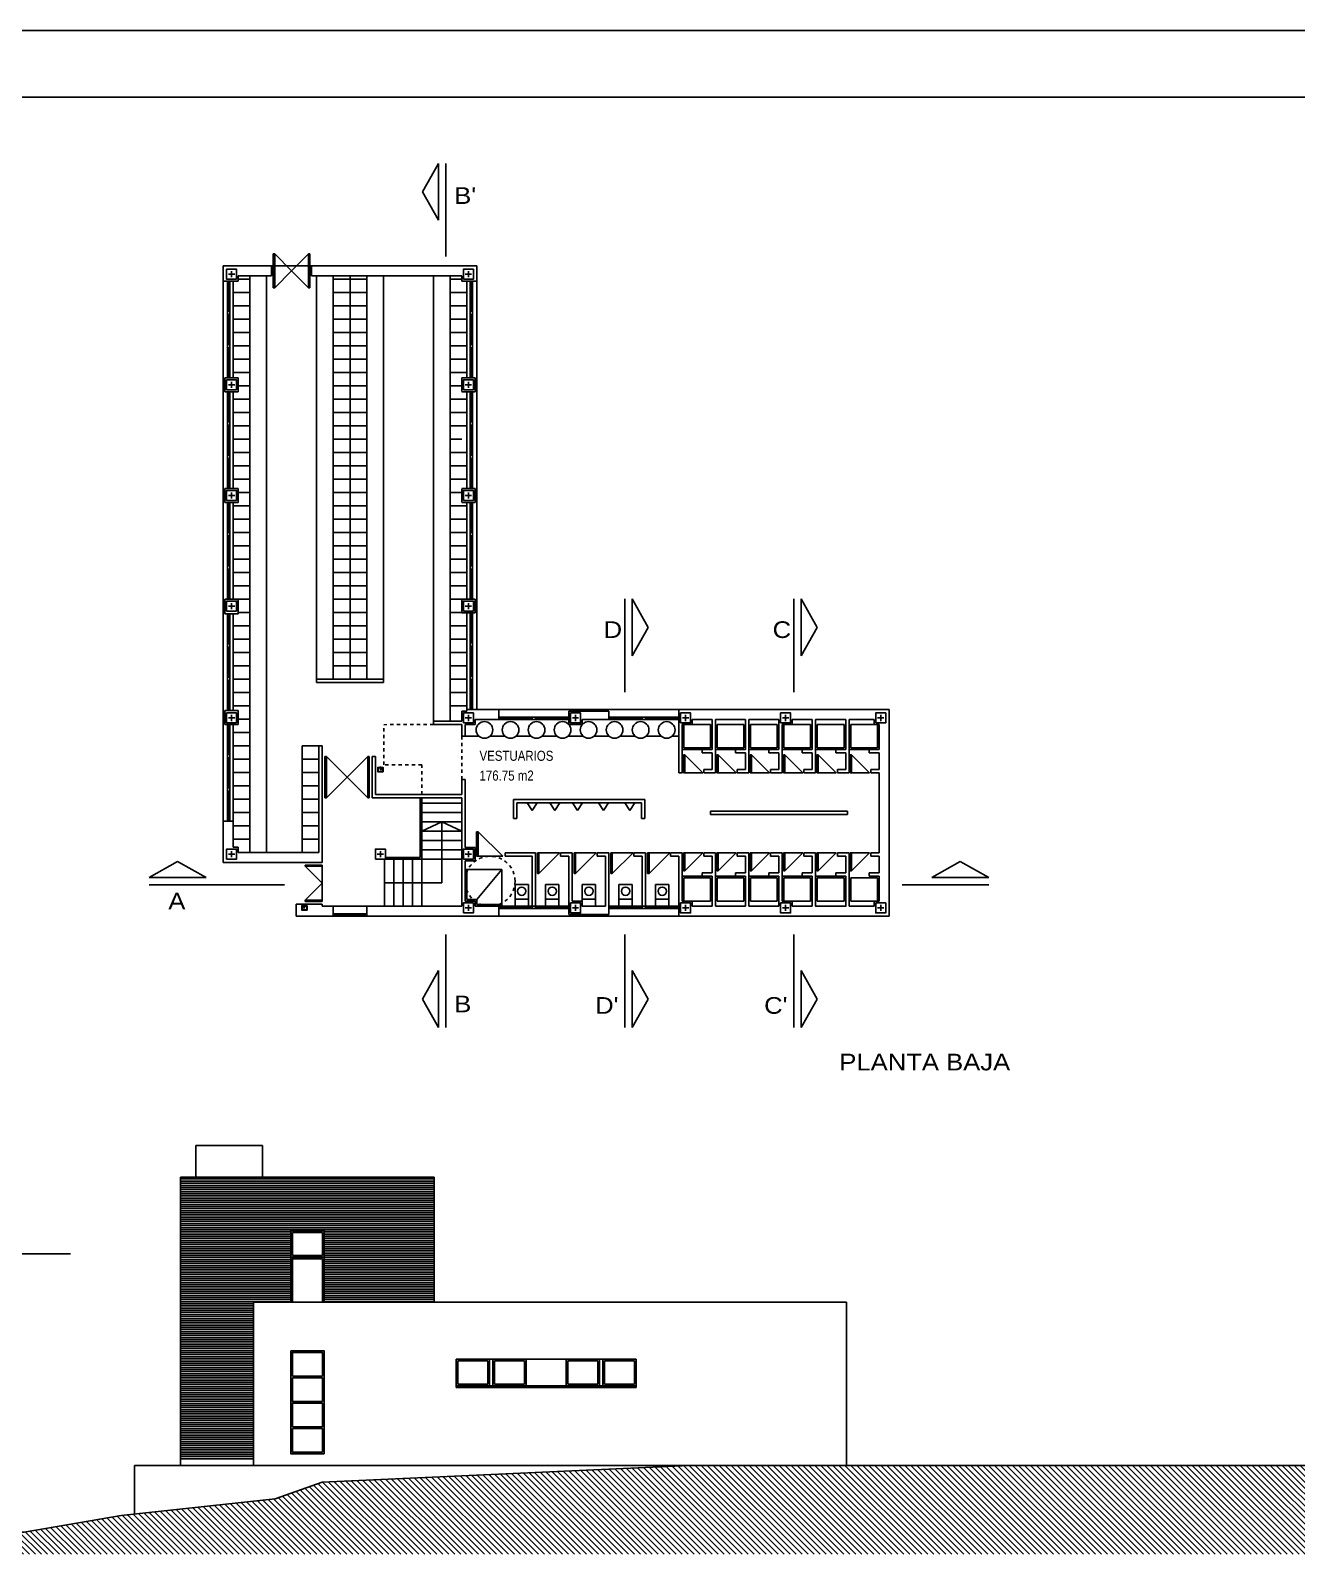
# Model space of a CAD drawing. Header units: millimetres. Extents: x 214 to 333, y 194 to 278.
# Drawn here: x 257.11 to 295.06, y 232.22 to 278.15 of the extents above; entities that cross this region are included whole.
import ezdxf
from ezdxf.enums import TextEntityAlignment as Align

# ---------------------------------------------------------------- set-up
doc = ezdxf.new("R2010")
doc.units = ezdxf.units.MM
doc.header["$MEASUREMENT"] = 0
doc.linetypes.add('TRAZO_Y_PUNTO', pattern=[1, 0.5, -0.25, 0, -0.25])
doc.linetypes.add('TRAZOS', pattern=[0.75, 0.5, -0.25])
for name, color, linetype in [('01', 9, 'Continuous'), ('015', 1, 'Continuous'), ('018', 3, 'Continuous'), ('02', 2, 'Continuous'), ('025', 7, 'Continuous'), ('07', 6, 'Continuous'), ('CV', 1, 'Continuous'), ('FINA', 3, 'Continuous'), ('LINEA', 3, 'Continuous'), ('MUROS', 2, 'Continuous'), ('PILARES', 2, 'Continuous'), ('PUERTAS', 3, 'Continuous'), ('sombra', 8, 'Continuous'), ('TEXTOS', 7, 'Continuous'), ('VENTANAS', 9, 'Continuous')]:
    doc.layers.add(name, color=color, linetype=linetype)
doc.styles.add('MJ', font='techl___.ttf')
doc.styles.add('SMALL', font='ARIAL.TTF', dxfattribs={"height": 0.1})

# ---------------------------------------------------------------- blocks, each defined once
blk = doc.blocks.new('A$C17C47435')
at = {"linetype": 'Continuous', "ltscale": 0.07}
for p, q in [((0.484, 0.854), (0, 1.709)), ((0, 1.709), (0, 0)), ((0.484, 0.854), (0, 0))]:
    blk.add_line(p, q, dxfattribs=at)
blk = doc.blocks.new('A2H')
at = {"layer": '015'}
blk.add_lwpolyline([(-594, 0), (-594, 420), (0, 420), (0, 0)], close=True, dxfattribs=at)
at = {"layer": '07'}
blk.add_lwpolyline([(-569, 10), (-569, 410), (-10, 410), (-10, 10)], close=True, dxfattribs=at)
blk = doc.blocks.new('A$C301E6BFE')
at = {"linetype": 'Continuous'}
blk.add_line((0.441, 0), (0.441, 0.4), dxfattribs=at)
blk.add_lwpolyline([(0, 0.4), (0, 0), (0.65, 0), (0.65, 0.4)], close=True, dxfattribs=at)
blk.add_circle((0.201, 0.2), 0.125, dxfattribs=at)
blk = doc.blocks.new('A$C7497160C')
at = {"linetype": 'Continuous'}
for p, q in [((0.7, 0.05), (0, 0.75)), ((0, 0.75), (0, 0.05)), ((0, 0.05), (0, 0)), ((0, 0.05), (0.7, 0.05)), ((0.7, 0.05), (0.7, 0)), ((0, 0), (0.7, 0))]:
    blk.add_line(p, q, dxfattribs=at)
blk = doc.blocks.new('A$C702115F4')
at = {"linetype": 'Continuous'}
for p, q in [((0, 0), (0.15, 0.225)), ((0, 0), (0.3, 0)), ((0.15, 0.225), (0.3, 0))]:
    blk.add_line(p, q, dxfattribs=at)
blk = doc.blocks.new('A$C29B5331B')
at = {"layer": 'PUERTAS'}
for p, q in [((0.044, 1.24), (0, 1.24)), ((0, 0.62), (0, 1.24)), ((0.044, 1.24), (0.664, 0.62)), ((0.044, 0.62), (0.044, 1.24)), ((1.285, 1.24), (0.664, 0.62)), ((1.285, 1.24), (1.329, 1.24)), ((1.285, 0.62), (1.285, 1.24)), ((1.329, 0.62), (1.329, 1.24)), ((0.044, 0.62), (0, 0.62)), ((0.044, 0.62), (0, 0.62)), ((0, 0.62), (0, 0)), ((0.044, 0), (0.664, 0.62)), ((0.044, 0.62), (0.044, 0)), ((1.285, 0), (0.664, 0.62)), ((1.285, 0.62), (1.329, 0.62)), ((1.285, 0.62), (1.329, 0.62)), ((1.285, 0.62), (1.285, 0)), ((1.329, 0.62), (1.329, 0)), ((0.044, 0), (0, 0)), ((1.285, 0), (1.329, 0))]:
    blk.add_line(p, q, dxfattribs=at)
blk = doc.blocks.new('A$C64186889')
at = {"layer": 'PILARES', "linetype": 'Continuous', "ltscale": 0.07}
for p, q in [((0.243, 0.15), (0.057, 0.15)), ((0.15, 0.243), (0.15, 0.057))]:
    blk.add_line(p, q, dxfattribs=at)
blk.add_lwpolyline([(0, 0), (0.3, 0), (0.3, 0.3), (0, 0.3)], close=True, dxfattribs=at)
blk = doc.blocks.new('UPN160')
blk.add_lwpolyline([(-20, 149), (-60, 152, -0.391021), (-65, 157), (-65, 160), (0, 160), (0, 0), (-65, 0), (-65, 3, -0.391021), (-60, 8), (-20, 11, 0.391021), (-10, 22), (-10, 138, 0.391021)], format="xyb", close=True)

msp = doc.modelspace()

# ---------------------------------------------------------------- hatches: boundary and pattern name
at = {"layer": '01', "linetype": 'Continuous', "ltscale": 0.07}
h = msp.add_hatch(dxfattribs=at)
h.set_pattern_fill('ANSI31', color=256, scale=0.04, angle=90, style=0)
h.set_pattern_definition([(135, (-599.96599, -594.50472), (-0.089802561, -0.089802561), [])])
h.paths.add_polyline_path([(326.59, 238.899), (320.27, 237.603), (317.707, 237.103), (316.939, 237.103), (316.242, 236.603), (315.593, 236.103), (314.541, 235.603), (313.547, 235.103), (300.806, 235.103), (283.81, 235.103), (276.864, 235.103), (265.844, 234.603), (264.438, 234.103), (259.824, 233.603), (256.915, 233.103), (242.451, 233.103), (238.033, 233.603), (234.096, 234.103), (234.096, 232.437), (326.59, 232.437)])
at = {"layer": 'sombra', "linetype": 'Continuous', "ltscale": 0.07}
h = msp.add_hatch(dxfattribs=at)
h.set_pattern_fill('LINE,_O', color=256, scale=0.02)
h.set_pattern_definition([(0, (-599.96599, -594.50472), (0, 0.0635), [])])
h.paths.add_polyline_path([(261.604, 235.303), (263.79, 235.303), (263.79, 240.003), (264.904, 240.003), (264.904, 242.143), (265.904, 242.143), (265.904, 240.003), (269.204, 240.003), (269.204, 243.749), (261.604, 243.749)])

# ---------------------------------------------------------------- linework, layer by layer
at = {"linetype": 'Continuous', "ltscale": 0.07}
for p, q in [((269.552, 271.37), (269.552, 274.167)), ((274.927, 261.1), (274.927, 258.302)), ((279.995, 261.1), (279.995, 258.302)), ((260.656, 252.523), (264.716, 252.523)), ((283.239, 252.523), (285.838, 252.523)), ((269.552, 248.237), (269.552, 251.034)), ((274.927, 251.034), (274.927, 248.237)), ((279.995, 251.034), (279.995, 248.237)), ((264.064, 244.703), (262.064, 244.703)), ((261.604, 243.749), (269.204, 243.749)), ((263.79, 240.003), (281.569, 240.003)), ((263.79, 235.103), (263.79, 240.003)), ((269.868, 237.493), (269.868, 238.293)), ((269.868, 238.293), (271.969, 238.293)), ((271.969, 237.493), (271.969, 238.293)), ((273.169, 237.493), (273.169, 238.293)), ((273.169, 238.293), (275.269, 238.293)), ((275.269, 237.493), (275.269, 238.293)), ((261.604, 235.303), (263.79, 235.303)), ((281.569, 235.103), (260.222, 235.103)), ((260.222, 235.103), (260.222, 233.646))]:
    msp.add_line(p, q, dxfattribs=at)
for p, q in [((263.683, 270.692), (263.333, 270.692)), ((269.683, 270.692), (270.033, 270.692)), ((263.683, 270.292), (263.183, 270.292)), ((269.683, 270.292), (270.183, 270.292)), ((263.683, 269.892), (263.183, 269.892)), ((269.683, 269.892), (270.183, 269.892)), ((263.683, 269.492), (263.183, 269.492)), ((269.683, 269.492), (270.183, 269.492)), ((263.683, 269.092), (263.183, 269.092)), ((263.683, 268.692), (263.183, 268.692)), ((269.683, 269.092), (270.183, 269.092)), ((269.683, 268.692), (270.183, 268.692)), ((263.683, 268.292), (263.183, 268.292)), ((269.683, 268.292), (270.183, 268.292)), ((263.683, 267.892), (263.183, 267.892)), ((269.683, 267.892), (270.183, 267.892)), ((263.683, 267.492), (263.333, 267.492)), ((269.683, 267.492), (270.033, 267.492)), ((263.683, 267.092), (263.183, 267.092)), ((269.683, 267.092), (270.183, 267.092)), ((263.683, 266.692), (263.183, 266.692)), ((269.683, 266.692), (270.183, 266.692)), ((263.683, 266.292), (263.183, 266.292)), ((269.683, 266.292), (270.183, 266.292)), ((263.683, 265.892), (263.183, 265.892)), ((263.683, 265.492), (263.183, 265.492)), ((269.683, 265.892), (270.033, 265.892)), ((269.683, 265.492), (270.183, 265.492)), ((263.683, 265.092), (263.183, 265.092)), ((263.683, 265.092), (263.183, 265.092)), ((269.683, 265.092), (270.183, 265.092)), ((263.683, 264.692), (263.183, 264.692)), ((263.683, 264.692), (263.183, 264.692)), ((269.683, 264.692), (270.183, 264.692)), ((263.683, 264.292), (263.333, 264.292)), ((269.683, 264.292), (270.033, 264.292)), ((263.683, 263.892), (263.183, 263.892)), ((269.683, 263.892), (270.183, 263.892)), ((263.683, 263.492), (263.183, 263.492)), ((269.683, 263.492), (270.183, 263.492)), ((263.683, 263.092), (263.183, 263.092)), ((269.683, 263.092), (270.183, 263.092)), ((263.683, 262.692), (263.183, 262.692)), ((263.683, 262.292), (263.183, 262.292)), ((269.683, 262.692), (270.183, 262.692)), ((269.683, 262.292), (270.183, 262.292)), ((263.683, 261.892), (263.183, 261.892)), ((269.683, 261.892), (270.183, 261.892)), ((263.683, 261.492), (263.183, 261.492)), ((269.683, 261.492), (270.183, 261.492)), ((263.683, 261.092), (263.183, 261.092)), ((269.683, 261.092), (270.183, 261.092)), ((263.683, 260.692), (263.333, 260.692)), ((269.683, 260.692), (270.033, 260.692)), ((263.683, 260.292), (263.183, 260.292)), ((269.683, 260.292), (270.183, 260.292)), ((263.683, 259.892), (263.183, 259.892)), ((263.683, 259.492), (263.183, 259.492)), ((269.683, 259.892), (270.183, 259.892)), ((269.683, 259.492), (270.183, 259.492)), ((263.683, 259.092), (263.183, 259.092)), ((269.683, 259.092), (270.183, 259.092)), ((263.683, 258.692), (263.183, 258.692)), ((269.683, 258.692), (270.183, 258.692)), ((263.683, 258.292), (263.183, 258.292)), ((269.683, 258.292), (270.183, 258.292)), ((263.683, 257.892), (263.183, 257.892)), ((269.683, 257.892), (270.183, 257.892)), ((263.683, 257.492), (263.333, 257.492)), ((263.683, 257.092), (263.183, 257.092)), ((263.683, 256.692), (263.183, 256.692)), ((263.683, 256.292), (263.183, 256.292)), ((263.683, 255.892), (263.183, 255.892)), ((263.683, 255.492), (263.183, 255.492)), ((263.683, 255.092), (263.183, 255.092)), ((263.683, 254.692), (263.183, 254.692)), ((263.683, 254.692), (263.183, 254.692)), ((263.683, 254.292), (263.183, 254.292)), ((263.683, 253.892), (263.183, 253.892))]:
    msp.add_line(p, q)
at = {"linetype": 'Continuous'}
for p, q in [((263.683, 253.492), (263.683, 270.792)), ((264.183, 253.492), (264.183, 270.792)), ((265.683, 270.792), (265.683, 258.692)), ((266.183, 270.792), (266.183, 258.692)), ((266.183, 270.692), (267.183, 270.692)), ((266.683, 270.792), (266.683, 258.692)), ((267.183, 270.792), (267.183, 258.692)), ((267.683, 270.792), (267.683, 258.692)), ((269.183, 270.792), (269.183, 257.429)), ((269.683, 270.792), (269.683, 257.429)), ((266.183, 270.292), (267.183, 270.292)), ((266.183, 269.892), (267.183, 269.892)), ((266.183, 269.492), (267.183, 269.492)), ((266.183, 269.092), (267.183, 269.092)), ((266.183, 268.692), (267.183, 268.692)), ((266.183, 268.292), (267.183, 268.292)), ((266.183, 267.892), (267.183, 267.892)), ((266.183, 267.492), (267.183, 267.492)), ((266.183, 267.092), (267.183, 267.092)), ((266.183, 266.692), (267.183, 266.692)), ((266.183, 266.292), (267.183, 266.292)), ((266.183, 265.892), (267.183, 265.892)), ((266.183, 265.492), (267.183, 265.492)), ((266.183, 265.092), (267.183, 265.092)), ((266.183, 264.692), (267.183, 264.692)), ((266.183, 264.292), (267.183, 264.292)), ((266.183, 263.892), (267.183, 263.892)), ((266.183, 263.492), (267.183, 263.492)), ((266.183, 263.092), (267.183, 263.092)), ((266.183, 262.692), (267.183, 262.692)), ((266.183, 262.292), (267.183, 262.292)), ((266.183, 261.892), (267.183, 261.892)), ((266.183, 261.492), (267.183, 261.492)), ((266.183, 261.092), (267.183, 261.092)), ((266.183, 260.692), (267.183, 260.692)), ((266.183, 260.292), (267.183, 260.292)), ((266.183, 259.892), (267.183, 259.892)), ((266.183, 259.492), (267.183, 259.492)), ((266.183, 259.092), (267.183, 259.092)), ((265.245, 253.492), (265.245, 256.692)), ((265.745, 256.692), (265.245, 256.692)), ((265.745, 256.292), (265.245, 256.292)), ((265.745, 255.892), (265.245, 255.892)), ((265.745, 255.492), (265.245, 255.492)), ((265.745, 255.092), (265.245, 255.092)), ((265.745, 254.692), (265.245, 254.692)), ((265.745, 254.292), (265.245, 254.292)), ((265.745, 253.892), (265.245, 253.892)), ((261.604, 235.103), (261.604, 243.749)), ((261.604, 235.103), (261.604, 243.749)), ((269.204, 240.003), (269.204, 243.749)), ((264.904, 242.143), (265.904, 242.143)), ((264.904, 242.143), (264.904, 240.003)), ((265.904, 242.143), (265.904, 240.003)), ((281.569, 235.103), (281.569, 240.003)), ((271.969, 237.493), (269.868, 237.493)), ((275.269, 237.493), (273.169, 237.493)), ((275.219, 237.493), (274.319, 237.493))]:
    msp.add_line(p, q, dxfattribs=at)
msp.add_lwpolyline([(264.904, 240.003), (264.904, 241.353), (265.904, 241.353), (265.904, 240.003)], dxfattribs=at)
msp.add_lwpolyline([(264.904, 238.543), (265.904, 238.543), (265.904, 235.453), (264.904, 235.453)], close=True, dxfattribs=at)
at = {"layer": '01', "linetype": 'TRAZO_Y_PUNTO', "ltscale": 0.07}
for p, q in [((267.689, 255.977), (267.502, 255.977)), ((267.595, 256.07), (267.595, 255.883)), ((265.225, 251.829), (265.412, 251.829)), ((265.318, 251.923), (265.318, 251.736))]:
    msp.add_line(p, q, dxfattribs=at)
at = {"layer": '018'}
for p, q in [((264.954, 242.093), (264.954, 241.403)), ((264.954, 242.093), (265.854, 242.093)), ((265.854, 242.093), (265.854, 241.403)), ((269.918, 238.243), (270.819, 238.243)), ((269.918, 237.543), (269.918, 238.243)), ((270.819, 237.543), (270.819, 238.243)), ((270.869, 237.493), (270.869, 238.293)), ((270.969, 237.493), (270.969, 238.293)), ((271.019, 237.543), (271.019, 238.243)), ((271.019, 238.243), (271.919, 238.243)), ((271.919, 237.543), (271.919, 238.243)), ((273.219, 237.543), (273.219, 238.243)), ((273.219, 238.243), (274.119, 238.243)), ((274.119, 237.543), (274.119, 238.243)), ((274.169, 237.493), (274.169, 238.293)), ((274.269, 237.493), (274.269, 238.293)), ((274.319, 237.543), (274.319, 238.243)), ((274.319, 238.243), (275.219, 238.243)), ((275.219, 237.543), (275.219, 238.243)), ((270.819, 237.543), (269.918, 237.543)), ((271.919, 237.543), (271.019, 237.543)), ((274.119, 237.543), (273.219, 237.543)), ((275.219, 237.543), (274.319, 237.543))]:
    msp.add_line(p, q, dxfattribs=at)
at = {"layer": '018', "linetype": 'Continuous', "ltscale": 0.07}
msp.add_line((264.954, 241.403), (265.854, 241.403), dxfattribs=at)
at = {"layer": '018', "linetype": 'Continuous'}
msp.add_lwpolyline([(264.954, 240.003), (264.954, 241.303), (265.854, 241.303), (265.854, 240.003)], dxfattribs=at)
at = {"layer": '018'}
for points in [[(264.954, 237.783), (265.854, 237.783), (265.854, 238.493), (264.954, 238.493)], [(264.954, 236.213), (265.854, 236.213), (265.854, 235.503), (264.954, 235.503)]]:
    msp.add_lwpolyline(points, close=True, dxfattribs=at)
at = {"layer": '018', "linetype": 'Continuous', "ltscale": 0.07}
for points in [[(264.954, 237.733), (265.854, 237.733), (265.854, 237.023), (264.954, 237.023)], [(264.954, 236.263), (265.854, 236.263), (265.854, 236.973), (264.954, 236.973)]]:
    msp.add_lwpolyline(points, close=True, dxfattribs=at)
at = {"layer": '025', "linetype": 'Continuous', "ltscale": 0.07}
for p, q in [((262.064, 243.749), (262.064, 244.703)), ((264.064, 243.749), (264.064, 244.703))]:
    msp.add_line(p, q, dxfattribs=at)
at = {"layer": 'CV'}
msp.add_lwpolyline([(326.59, 238.899), (320.27, 237.603), (317.707, 237.103), (316.939, 237.103), (316.242, 236.603), (315.593, 236.103), (314.541, 235.603), (313.547, 235.103), (300.806, 235.103), (283.81, 235.103), (276.864, 235.103), (265.844, 234.603), (264.438, 234.103), (259.824, 233.603), (256.915, 233.103), (242.451, 233.103), (238.033, 233.603), (234.096, 234.103)], dxfattribs=at)
at = {"layer": 'FINA', "linetype": 'Continuous', "ltscale": 0.07}
for p, q in [((271.969, 238.293), (273.169, 238.293)), ((269.868, 237.493), (269.868, 237.443)), ((271.969, 237.493), (273.169, 237.493)), ((275.269, 237.443), (275.269, 237.493))]:
    msp.add_line(p, q, dxfattribs=at)
at = {"layer": 'FINA', "linetype": 'Continuous'}
msp.add_line((275.269, 237.443), (269.868, 237.443), dxfattribs=at)
at = {"layer": 'LINEA', "linetype": 'Continuous', "ltscale": 0.07}
for p, q in [((264.332, 271.092), (264.382, 271.092)), ((264.427, 271.092), (265.439, 271.092)), ((265.483, 271.092), (265.533, 271.092)), ((262.883, 254.429), (262.883, 270.632)), ((263.183, 267.732), (263.183, 270.632)), ((270.183, 267.732), (270.183, 270.632)), ((270.483, 270.632), (270.483, 257.779)), ((263.183, 264.412), (263.183, 267.312)), ((270.183, 267.312), (270.183, 264.412)), ((263.183, 263.992), (263.183, 261.092)), ((270.183, 263.992), (270.183, 261.092)), ((263.183, 257.755), (263.183, 260.656)), ((270.183, 260.682), (270.183, 257.782)), ((271.147, 257.779), (276.547, 257.779)), ((263.183, 254.429), (263.183, 257.329)), ((263.183, 254.429), (263.183, 257.329)), ((266.183, 251.879), (267.183, 251.879))]:
    msp.add_line(p, q, dxfattribs=at)
at = {"layer": 'LINEA'}
msp.add_line((276.547, 251.579), (271.147, 251.579), dxfattribs=at)
at = {"layer": 'MUROS'}
for p, q in [((262.883, 270.632), (262.883, 271.092)), ((264.332, 271.092), (262.883, 271.092)), ((270.483, 271.092), (265.508, 271.092)), ((270.483, 271.092), (270.483, 270.632)), ((264.332, 270.792), (263.333, 270.792)), ((270.033, 270.792), (265.533, 270.792)), ((262.933, 267.312), (262.933, 267.732)), ((270.433, 267.732), (270.433, 267.312)), ((262.933, 263.992), (262.933, 264.412)), ((270.433, 264.412), (270.433, 263.992)), ((262.933, 260.656), (262.933, 261.092)), ((265.683, 258.692), (267.683, 258.692)), ((265.683, 258.592), (265.683, 258.692)), ((265.683, 258.592), (267.683, 258.592)), ((267.683, 258.692), (267.683, 258.592)), ((262.933, 257.329), (262.933, 257.755)), ((270.033, 257.729), (270.033, 257.429)), ((270.183, 257.782), (270.183, 257.729)), ((270.483, 257.782), (270.483, 257.779)), ((270.483, 257.779), (271.147, 257.779)), ((276.547, 255.879), (276.547, 257.779)), ((276.547, 257.779), (282.847, 257.779)), ((282.847, 257.779), (282.847, 251.579)), ((269.183, 257.429), (270.033, 257.429)), ((269.183, 257.329), (269.183, 257.429)), ((269.183, 257.329), (270.033, 257.329)), ((270.033, 256.979), (270.033, 257.329)), ((270.133, 256.979), (270.133, 257.329)), ((270.433, 257.479), (271.147, 257.479)), ((276.647, 257.329), (276.647, 255.879)), ((276.647, 257.329), (276.947, 257.329)), ((276.947, 257.479), (276.947, 257.329)), ((277.547, 257.479), (277.547, 256.579)), ((277.647, 257.479), (277.647, 255.879)), ((277.647, 257.479), (278.547, 257.479)), ((278.547, 257.479), (278.547, 256.579)), ((278.647, 257.479), (278.647, 255.879)), ((279.547, 257.479), (279.547, 256.579)), ((279.647, 257.329), (279.647, 255.879)), ((279.647, 257.329), (279.947, 257.329)), ((279.947, 257.479), (280.547, 257.479)), ((279.947, 257.479), (279.947, 257.329)), ((280.547, 257.479), (280.547, 256.579)), ((280.647, 257.479), (281.547, 257.479)), ((281.547, 257.479), (281.547, 256.579)), ((281.647, 257.479), (281.647, 255.879)), ((281.647, 257.479), (282.397, 257.479)), ((282.547, 257.329), (282.547, 256.579)), ((270.133, 256.979), (270.033, 256.979)), ((265.745, 253.492), (265.745, 256.696)), ((265.745, 253.492), (265.745, 256.696)), ((265.845, 256.696), (265.745, 256.696)), ((265.845, 253.192), (265.845, 256.696)), ((267.345, 255.129), (267.345, 256.369)), ((267.445, 256.369), (267.345, 256.369)), ((267.445, 255.229), (267.445, 256.369)), ((277.247, 256.579), (277.247, 256.479)), ((277.547, 256.579), (277.247, 256.579)), ((277.547, 256.479), (277.247, 256.479)), ((277.547, 256.479), (277.547, 255.979)), ((278.247, 256.579), (278.247, 256.479)), ((278.547, 256.579), (278.247, 256.579)), ((278.547, 256.479), (278.247, 256.479)), ((278.547, 256.479), (278.547, 255.979)), ((279.247, 256.579), (279.247, 256.479)), ((279.547, 256.579), (279.247, 256.579)), ((279.547, 256.479), (279.247, 256.479)), ((279.547, 256.479), (279.547, 255.979)), ((280.247, 256.579), (280.247, 256.479)), ((280.547, 256.579), (280.247, 256.579)), ((280.547, 256.479), (280.247, 256.479)), ((280.547, 256.479), (280.547, 255.979)), ((281.247, 256.579), (281.247, 256.479)), ((281.547, 256.579), (281.247, 256.579)), ((281.547, 256.479), (281.247, 256.479)), ((281.547, 256.479), (281.547, 255.979)), ((282.247, 256.579), (282.247, 256.479)), ((282.547, 256.579), (282.247, 256.579)), ((282.547, 256.479), (282.247, 256.479)), ((282.547, 255.979), (282.547, 256.479)), ((282.547, 256.479), (282.547, 255.979)), ((276.647, 255.879), (276.547, 255.879)), ((277.297, 255.979), (277.297, 255.879)), ((277.297, 255.979), (277.547, 255.979)), ((277.297, 255.879), (277.647, 255.879)), ((278.297, 255.979), (278.297, 255.879)), ((278.297, 255.979), (278.547, 255.979)), ((278.297, 255.879), (278.647, 255.879)), ((279.297, 255.979), (279.297, 255.879)), ((279.297, 255.979), (279.547, 255.979)), ((279.297, 255.879), (279.647, 255.879)), ((280.297, 255.979), (280.297, 255.879)), ((280.297, 255.979), (280.547, 255.979)), ((280.297, 255.879), (280.647, 255.879)), ((281.297, 255.979), (281.297, 255.879)), ((281.297, 255.979), (281.547, 255.979)), ((281.297, 255.879), (281.647, 255.879)), ((282.297, 255.979), (282.297, 255.879)), ((282.297, 255.979), (282.547, 255.979)), ((282.297, 255.879), (282.547, 255.879)), ((282.547, 255.879), (282.547, 253.479)), ((270.133, 255.679), (270.033, 255.679)), ((270.033, 255.229), (270.033, 255.679)), ((270.133, 253.642), (270.133, 255.679)), ((270.033, 255.129), (267.345, 255.129)), ((267.445, 255.229), (270.033, 255.229)), ((270.033, 251.879), (270.033, 255.129)), ((275.522, 255.079), (271.59, 255.079)), ((271.59, 254.514), (271.59, 255.079)), ((275.422, 254.979), (271.69, 254.979)), ((271.69, 254.514), (271.69, 254.979)), ((275.422, 254.979), (275.422, 254.514)), ((275.522, 255.079), (275.522, 254.514)), ((271.59, 254.514), (271.69, 254.514)), ((275.522, 254.514), (275.422, 254.514)), ((281.597, 254.729), (277.497, 254.729)), ((277.497, 254.729), (277.497, 254.629)), ((281.597, 254.629), (277.497, 254.629)), ((281.597, 254.729), (281.597, 254.629)), ((262.883, 253.192), (262.883, 254.429)), ((270.133, 253.642), (270.433, 253.642)), ((270.433, 253.242), (270.433, 253.642)), ((265.845, 253.192), (262.883, 253.192)), ((265.745, 253.492), (263.333, 253.492)), ((270.133, 252.029), (270.133, 253.242)), ((270.133, 253.242), (270.433, 253.242)), ((271.335, 253.379), (271.335, 253.479)), ((272.247, 253.479), (271.335, 253.479)), ((272.147, 253.379), (271.335, 253.379)), ((272.147, 251.879), (272.147, 253.379)), ((272.247, 251.879), (272.247, 253.479)), ((272.997, 253.379), (272.997, 253.479)), ((273.347, 253.479), (272.997, 253.479)), ((273.247, 253.379), (272.997, 253.379)), ((273.247, 251.629), (273.247, 253.379)), ((274.097, 253.379), (274.097, 253.479)), ((274.447, 253.479), (274.097, 253.479)), ((274.347, 253.379), (274.097, 253.379)), ((274.347, 251.879), (274.347, 253.379)), ((274.447, 251.629), (274.447, 253.479)), ((275.197, 253.379), (275.197, 253.479)), ((275.547, 253.479), (275.197, 253.479)), ((275.447, 253.379), (275.197, 253.379)), ((275.447, 251.879), (275.447, 253.379)), ((275.547, 251.879), (275.547, 253.479)), ((276.297, 253.379), (276.297, 253.479)), ((276.647, 253.479), (276.297, 253.479)), ((276.547, 253.379), (276.297, 253.379)), ((276.547, 251.879), (276.547, 253.379)), ((276.647, 252.029), (276.647, 253.479)), ((277.297, 253.379), (277.297, 253.479)), ((277.297, 253.479), (277.647, 253.479)), ((277.297, 253.379), (277.547, 253.379)), ((277.547, 252.879), (277.547, 253.379)), ((277.647, 251.879), (277.647, 253.479)), ((278.297, 253.379), (278.297, 253.479)), ((278.297, 253.479), (278.647, 253.479)), ((278.297, 253.379), (278.547, 253.379)), ((278.547, 252.879), (278.547, 253.379)), ((278.647, 251.879), (278.647, 253.479)), ((279.297, 253.379), (279.297, 253.479)), ((279.297, 253.479), (279.647, 253.479)), ((279.297, 253.379), (279.547, 253.379)), ((279.547, 252.879), (279.547, 253.379)), ((279.647, 252.029), (279.647, 253.479)), ((280.297, 253.379), (280.297, 253.479)), ((280.297, 253.479), (280.647, 253.479)), ((280.297, 253.379), (280.547, 253.379)), ((280.547, 252.879), (280.547, 253.379)), ((281.297, 253.379), (281.297, 253.479)), ((281.297, 253.479), (281.647, 253.479)), ((281.297, 253.379), (281.547, 253.379)), ((281.547, 252.879), (281.547, 253.379)), ((281.647, 251.879), (281.647, 253.479)), ((282.297, 253.379), (282.297, 253.479)), ((282.297, 253.479), (282.547, 253.479)), ((282.297, 253.379), (282.547, 253.379)), ((282.547, 253.379), (282.547, 252.879)), ((277.247, 252.779), (277.247, 252.879)), ((277.547, 252.879), (277.247, 252.879)), ((277.547, 252.779), (277.247, 252.779)), ((277.547, 251.879), (277.547, 252.779)), ((278.247, 252.779), (278.247, 252.879)), ((278.547, 252.879), (278.247, 252.879)), ((278.547, 252.779), (278.247, 252.779)), ((278.547, 251.879), (278.547, 252.779)), ((279.247, 252.779), (279.247, 252.879)), ((279.547, 252.879), (279.247, 252.879)), ((279.547, 252.779), (279.247, 252.779)), ((279.547, 251.879), (279.547, 252.779)), ((280.247, 252.779), (280.247, 252.879)), ((280.547, 252.879), (280.247, 252.879)), ((280.547, 252.779), (280.247, 252.779)), ((280.547, 251.879), (280.547, 252.779)), ((281.247, 252.779), (281.247, 252.879)), ((281.547, 252.879), (281.247, 252.879)), ((281.547, 252.779), (281.247, 252.779)), ((281.547, 251.879), (281.547, 252.779)), ((282.247, 252.779), (282.247, 252.879)), ((282.547, 252.879), (282.247, 252.879)), ((282.547, 252.779), (282.247, 252.779)), ((282.547, 252.029), (282.547, 252.779)), ((265.068, 251.579), (265.068, 251.944)), ((266.183, 251.879), (265.845, 251.879)), ((270.033, 251.879), (267.183, 251.879)), ((271.147, 251.879), (270.433, 251.879)), ((276.647, 252.029), (276.947, 252.029)), ((276.947, 251.879), (276.947, 252.029)), ((278.547, 251.879), (277.647, 251.879)), ((279.647, 252.029), (279.947, 252.029)), ((279.947, 251.879), (279.947, 252.029)), ((279.947, 251.879), (280.547, 251.879)), ((281.547, 251.879), (280.647, 251.879)), ((281.647, 251.879), (282.397, 251.879)), ((266.183, 251.579), (265.068, 251.579)), ((271.147, 251.579), (267.183, 251.579)), ((282.847, 251.579), (276.547, 251.579)), ((253.203, 241.453), (258.299, 241.453))]:
    msp.add_line(p, q, dxfattribs=at)
at = {"layer": 'MUROS', "linetype": 'Continuous', "ltscale": 0.07}
for p, q in [((264.332, 270.792), (264.332, 271.092)), ((265.533, 271.092), (265.533, 270.792)), ((263.333, 270.632), (262.883, 270.632)), ((263.333, 270.792), (263.333, 270.632)), ((270.033, 270.792), (270.033, 270.632)), ((270.033, 270.632), (270.483, 270.632)), ((263.333, 267.732), (262.933, 267.732)), ((262.933, 267.312), (263.333, 267.312)), ((263.333, 267.312), (263.333, 267.732)), ((270.033, 267.322), (270.033, 267.732)), ((270.033, 267.732), (270.433, 267.732)), ((270.433, 267.312), (270.033, 267.312)), ((262.933, 264.412), (263.333, 264.412)), ((263.333, 263.992), (263.333, 264.412)), ((270.433, 264.412), (270.033, 264.412)), ((270.033, 264.002), (270.033, 264.402)), ((262.933, 263.992), (263.333, 263.992)), ((270.433, 263.992), (270.033, 263.992)), ((263.333, 261.092), (262.933, 261.092)), ((263.333, 260.656), (263.333, 261.092)), ((270.033, 260.682), (270.033, 261.092)), ((270.033, 261.092), (270.433, 261.092)), ((270.433, 261.092), (270.433, 260.682)), ((262.933, 260.656), (263.333, 260.656)), ((270.433, 260.682), (270.033, 260.682)), ((262.933, 257.755), (263.333, 257.755)), ((263.333, 257.329), (263.333, 257.755)), ((270.183, 257.729), (270.033, 257.729)), ((270.483, 257.782), (270.183, 257.782)), ((271.147, 257.479), (271.147, 257.779)), ((273.247, 257.729), (273.247, 257.329)), ((273.247, 257.729), (274.447, 257.729)), ((274.447, 257.729), (274.447, 257.479)), ((263.183, 257.329), (262.933, 257.329)), ((263.183, 257.329), (263.333, 257.329)), ((263.183, 257.329), (263.183, 257.329)), ((270.133, 257.329), (270.433, 257.329)), ((270.433, 257.479), (270.433, 257.329)), ((273.247, 257.329), (273.647, 257.329)), ((273.647, 257.479), (273.647, 257.329)), ((273.647, 257.479), (274.447, 257.479)), ((277.547, 257.479), (276.947, 257.479)), ((279.547, 257.479), (278.647, 257.479)), ((280.647, 257.479), (280.647, 255.879)), ((282.397, 257.479), (282.397, 257.329)), ((282.547, 257.329), (282.397, 257.329)), ((262.883, 254.429), (263.183, 254.429)), ((263.183, 253.651), (263.183, 254.429)), ((263.333, 253.651), (263.183, 253.651)), ((263.333, 253.492), (263.333, 253.651)), ((273.347, 253.479), (273.347, 252.029)), ((280.647, 251.879), (280.647, 253.479)), ((265.068, 251.944), (265.845, 251.944)), ((265.845, 251.944), (265.845, 251.879)), ((266.183, 251.579), (266.183, 251.879)), ((267.183, 251.579), (267.183, 251.879)), ((270.133, 252.029), (270.433, 252.029)), ((270.433, 251.879), (270.433, 252.029)), ((271.147, 251.879), (271.147, 251.579)), ((272.147, 251.879), (272.247, 251.879)), ((273.347, 252.029), (273.647, 252.029)), ((273.647, 251.879), (273.647, 252.029)), ((274.347, 251.879), (273.647, 251.879)), ((275.447, 251.879), (275.547, 251.879)), ((276.547, 251.879), (276.547, 251.579)), ((277.547, 251.879), (276.947, 251.879)), ((279.547, 251.879), (278.647, 251.879)), ((282.547, 252.029), (282.397, 252.029)), ((282.397, 251.879), (282.397, 252.029)), ((273.247, 251.629), (274.447, 251.629))]:
    msp.add_line(p, q, dxfattribs=at)
at = {"layer": 'PUERTAS'}
for p, q in [((264.427, 271.448), (264.382, 271.448)), ((264.382, 270.942), (264.382, 271.448)), ((264.427, 271.448), (264.933, 270.942)), ((264.427, 270.942), (264.427, 271.448)), ((265.439, 271.448), (264.933, 270.942)), ((265.439, 271.448), (265.483, 271.448)), ((265.439, 270.942), (265.439, 271.448)), ((265.483, 270.942), (265.483, 271.448)), ((264.427, 270.942), (264.382, 270.942)), ((264.427, 270.942), (264.382, 270.942)), ((264.382, 270.942), (264.382, 270.436)), ((264.427, 270.436), (264.933, 270.942)), ((264.427, 270.942), (264.427, 270.436)), ((265.439, 270.436), (264.933, 270.942)), ((265.439, 270.942), (265.483, 270.942)), ((265.439, 270.942), (265.483, 270.942)), ((265.439, 270.942), (265.439, 270.436)), ((265.483, 270.942), (265.483, 270.436)), ((264.427, 270.436), (264.382, 270.436)), ((265.439, 270.436), (265.483, 270.436)), ((277.497, 257.329), (276.697, 257.329)), ((276.697, 257.329), (276.697, 256.629)), ((277.497, 256.629), (277.497, 257.329)), ((278.497, 257.329), (277.697, 257.329)), ((277.697, 257.329), (277.697, 256.629)), ((278.497, 256.629), (278.497, 257.329)), ((279.497, 257.329), (278.697, 257.329)), ((278.697, 257.329), (278.697, 256.629)), ((279.497, 256.629), (279.497, 257.329)), ((280.497, 257.329), (279.697, 257.329)), ((279.697, 257.329), (279.697, 256.629)), ((280.497, 256.629), (280.497, 257.329)), ((281.497, 257.329), (280.697, 257.329)), ((280.697, 257.329), (280.697, 256.629)), ((281.497, 256.629), (281.497, 257.329)), ((282.497, 257.329), (281.697, 257.329)), ((281.697, 257.329), (281.697, 256.629)), ((282.497, 256.629), (282.497, 257.329)), ((270.133, 256.979), (270.551, 256.979)), ((270.88, 256.979), (271.331, 256.979)), ((271.66, 256.979), (272.112, 256.979)), ((272.441, 256.979), (272.893, 256.979)), ((273.222, 256.979), (273.673, 256.979)), ((274.002, 256.979), (274.454, 256.979)), ((274.783, 256.979), (275.234, 256.979)), ((275.563, 256.979), (276.015, 256.979)), ((276.344, 256.979), (276.547, 256.979)), ((276.647, 256.579), (277.547, 256.579)), ((276.697, 256.629), (277.497, 256.629)), ((277.647, 256.579), (278.547, 256.579)), ((277.697, 256.629), (278.497, 256.629)), ((278.647, 256.579), (279.547, 256.579)), ((278.697, 256.629), (279.497, 256.629)), ((279.647, 256.579), (280.547, 256.579)), ((279.697, 256.629), (280.497, 256.629)), ((280.647, 256.579), (281.547, 256.579)), ((280.697, 256.629), (281.497, 256.629)), ((281.647, 256.579), (282.547, 256.579)), ((281.697, 256.629), (282.497, 256.629)), ((268.783, 253.339), (268.783, 255.129)), ((268.833, 253.289), (268.833, 255.129)), ((268.833, 254.969), (270.033, 254.969)), ((268.833, 254.689), (270.033, 254.689)), ((268.833, 254.409), (270.033, 254.409)), ((269.433, 254.409), (268.833, 254.129)), ((268.833, 254.409), (270.033, 254.409)), ((268.833, 254.129), (270.033, 254.129)), ((269.433, 254.409), (269.433, 252.584)), ((269.433, 254.409), (270.033, 254.129)), ((268.833, 253.849), (270.033, 253.849)), ((268.833, 253.569), (270.033, 253.569)), ((268.833, 253.289), (267.713, 253.289)), ((267.713, 253.289), (267.713, 251.879)), ((268.783, 253.339), (267.745, 253.339)), ((267.993, 253.289), (267.993, 251.879)), ((268.273, 253.289), (268.273, 251.879)), ((268.553, 253.289), (268.553, 251.879)), ((268.833, 253.289), (270.033, 253.289)), ((268.833, 253.289), (268.833, 251.879)), ((270.133, 252.979), (271.233, 252.979)), ((270.183, 252.079), (270.183, 252.979)), ((271.233, 252.979), (270.483, 252.079)), ((271.233, 252.979), (271.233, 251.879)), ((276.647, 252.779), (277.547, 252.779)), ((276.697, 252.729), (277.497, 252.729)), ((276.697, 252.029), (276.697, 252.729)), ((277.497, 252.729), (277.497, 252.029)), ((277.647, 252.779), (278.547, 252.779)), ((277.697, 252.729), (278.497, 252.729)), ((277.697, 252.029), (277.697, 252.729)), ((278.497, 252.729), (278.497, 252.029)), ((278.647, 252.779), (279.547, 252.779)), ((278.697, 252.729), (279.497, 252.729)), ((278.697, 252.029), (278.697, 252.729)), ((279.497, 252.729), (279.497, 252.029)), ((279.647, 252.779), (280.547, 252.779)), ((279.697, 252.729), (280.497, 252.729)), ((279.697, 252.029), (279.697, 252.729)), ((280.497, 252.729), (280.497, 252.029)), ((280.697, 252.729), (281.497, 252.729)), ((280.697, 252.029), (280.697, 252.729)), ((281.497, 252.729), (281.497, 252.029)), ((281.697, 252.729), (282.497, 252.729)), ((281.697, 252.029), (281.697, 252.729)), ((282.497, 252.729), (282.497, 252.029)), ((267.713, 252.584), (269.433, 252.584)), ((270.183, 252.079), (270.483, 252.079)), ((270.483, 251.929), (270.483, 252.079)), ((271.233, 251.929), (270.483, 251.929)), ((277.497, 252.029), (276.697, 252.029)), ((278.497, 252.029), (277.697, 252.029)), ((279.497, 252.029), (278.697, 252.029)), ((280.497, 252.029), (279.697, 252.029)), ((281.497, 252.029), (280.697, 252.029)), ((282.497, 252.029), (281.697, 252.029))]:
    msp.add_line(p, q, dxfattribs=at)
at = {"layer": 'PUERTAS', "linetype": 'TRAZOS', "ltscale": 0.07}
for p, q in [((269.183, 257.329), (267.699, 257.326)), ((267.699, 256.126), (267.699, 257.326)), ((270.033, 255.679), (270.033, 256.979)), ((268.833, 256.126), (267.699, 256.126)), ((268.833, 255.229), (268.833, 256.126))]:
    msp.add_line(p, q, dxfattribs=at)
at = {"layer": 'PUERTAS'}
msp.add_lwpolyline([(280.647, 252.779), (281.547, 252.779), (281.547, 251.879), (280.647, 251.879)], close=True, dxfattribs=at)
for centre in [(270.715, 257.168), (271.496, 257.168), (272.276, 257.168), (273.057, 257.168), (273.838, 257.168), (274.618, 257.168), (275.399, 257.168), (276.179, 257.168)]:
    msp.add_circle(centre, 0.25, dxfattribs=at)
at = {"layer": 'PUERTAS', "linetype": 'TRAZOS', "ltscale": 0.07}
msp.add_circle((270.883, 252.629), 0.75, dxfattribs=at)
at = {"layer": 'VENTANAS', "linetype": 'Continuous', "ltscale": 0.07}
for p, q in [((263.013, 267.732), (263.013, 270.632)), ((263.083, 270.582), (263.013, 270.582)), ((263.048, 269.782), (263.048, 270.582)), ((263.083, 267.732), (263.083, 270.632)), ((270.283, 267.732), (270.283, 270.632)), ((270.283, 270.582), (270.353, 270.582)), ((270.318, 269.782), (270.318, 270.582)), ((270.353, 267.732), (270.353, 270.632)), ((263.083, 269.782), (263.013, 269.782)), ((263.083, 269.732), (263.013, 269.732)), ((263.083, 269.632), (263.013, 269.632)), ((270.283, 269.782), (270.353, 269.782)), ((270.283, 269.732), (270.353, 269.732)), ((270.283, 269.632), (270.353, 269.632)), ((263.083, 269.582), (263.013, 269.582)), ((263.048, 268.782), (263.048, 269.582)), ((270.283, 269.582), (270.353, 269.582)), ((270.318, 268.782), (270.318, 269.582)), ((263.083, 268.782), (263.013, 268.782)), ((263.083, 268.732), (263.013, 268.732)), ((270.283, 268.782), (270.353, 268.782)), ((270.283, 268.732), (270.353, 268.732)), ((263.083, 268.632), (263.013, 268.632)), ((263.083, 268.582), (263.013, 268.582)), ((263.048, 267.782), (263.048, 268.582)), ((270.283, 268.632), (270.353, 268.632)), ((270.283, 268.582), (270.353, 268.582)), ((270.318, 267.782), (270.318, 268.582)), ((263.083, 267.782), (263.013, 267.782)), ((270.283, 267.782), (270.353, 267.782)), ((263.013, 264.412), (263.013, 267.312)), ((263.083, 264.412), (263.083, 267.312)), ((270.283, 264.412), (270.283, 267.312)), ((270.353, 264.412), (270.353, 267.312)), ((263.083, 267.262), (263.013, 267.262)), ((263.048, 266.462), (263.048, 267.262)), ((270.353, 267.262), (270.283, 267.262)), ((270.318, 266.462), (270.318, 267.262)), ((263.083, 266.462), (263.013, 266.462)), ((263.083, 266.412), (263.013, 266.412)), ((270.353, 266.462), (270.283, 266.462)), ((270.353, 266.412), (270.283, 266.412)), ((263.083, 266.312), (263.013, 266.312)), ((263.083, 266.262), (263.013, 266.262)), ((263.048, 265.462), (263.048, 266.262)), ((270.353, 266.312), (270.283, 266.312)), ((270.353, 266.262), (270.283, 266.262)), ((270.318, 265.462), (270.318, 266.262)), ((263.083, 265.462), (263.013, 265.462)), ((270.353, 265.462), (270.283, 265.462)), ((263.083, 265.412), (263.013, 265.412)), ((263.083, 265.312), (263.013, 265.312)), ((263.083, 265.262), (263.013, 265.262)), ((263.048, 264.462), (263.048, 265.262)), ((270.353, 265.412), (270.283, 265.412)), ((270.353, 265.312), (270.283, 265.312)), ((270.353, 265.262), (270.283, 265.262)), ((270.318, 264.462), (270.318, 265.262)), ((263.083, 264.462), (263.013, 264.462)), ((270.353, 264.462), (270.283, 264.462)), ((263.013, 261.092), (263.013, 263.992)), ((263.083, 263.942), (263.013, 263.942)), ((263.048, 263.142), (263.048, 263.942)), ((263.083, 261.092), (263.083, 263.992)), ((270.283, 261.092), (270.283, 263.993)), ((270.353, 263.943), (270.283, 263.943)), ((270.318, 263.142), (270.318, 263.943)), ((270.353, 261.092), (270.353, 263.993)), ((263.083, 263.142), (263.013, 263.142)), ((263.083, 263.092), (263.013, 263.092)), ((263.083, 262.992), (263.013, 262.992)), ((263.083, 262.942), (263.013, 262.942)), ((263.048, 262.142), (263.048, 262.942)), ((270.353, 263.142), (270.283, 263.142)), ((270.353, 263.092), (270.283, 263.092)), ((270.353, 262.992), (270.283, 262.992)), ((270.353, 262.942), (270.283, 262.942)), ((270.318, 262.142), (270.318, 262.942)), ((263.083, 262.142), (263.013, 262.142)), ((263.083, 262.092), (263.013, 262.092)), ((263.083, 261.992), (263.013, 261.992)), ((263.083, 261.942), (263.013, 261.942)), ((263.048, 261.142), (263.048, 261.942)), ((270.353, 262.142), (270.283, 262.142)), ((270.353, 262.092), (270.283, 262.092)), ((270.353, 261.992), (270.283, 261.992)), ((270.353, 261.942), (270.283, 261.942)), ((270.318, 261.142), (270.318, 261.942)), ((263.083, 261.142), (263.013, 261.142)), ((270.353, 261.142), (270.283, 261.142)), ((263.013, 257.755), (263.013, 260.656)), ((263.083, 260.606), (263.013, 260.606)), ((263.048, 259.805), (263.048, 260.606)), ((263.083, 257.755), (263.083, 260.656)), ((270.283, 257.782), (270.283, 260.682)), ((270.353, 260.632), (270.283, 260.632)), ((270.318, 259.832), (270.318, 260.632)), ((270.353, 257.782), (270.353, 260.682)), ((263.083, 259.805), (263.013, 259.805)), ((263.083, 259.755), (263.013, 259.755)), ((263.083, 259.655), (263.013, 259.655)), ((263.083, 259.605), (263.013, 259.605)), ((263.048, 258.805), (263.048, 259.605)), ((270.353, 259.832), (270.283, 259.832)), ((270.353, 259.782), (270.283, 259.782)), ((270.353, 259.682), (270.283, 259.682)), ((270.353, 259.632), (270.283, 259.632)), ((270.318, 258.832), (270.318, 259.632)), ((263.083, 258.805), (263.013, 258.805)), ((263.083, 258.755), (263.013, 258.755)), ((263.083, 258.655), (263.013, 258.655)), ((263.083, 258.605), (263.013, 258.605)), ((263.048, 257.805), (263.048, 258.605)), ((270.353, 258.832), (270.283, 258.832)), ((270.353, 258.782), (270.283, 258.782)), ((270.353, 258.682), (270.283, 258.682)), ((270.353, 258.632), (270.283, 258.632)), ((270.318, 257.832), (270.318, 258.632)), ((263.083, 257.805), (263.013, 257.805)), ((270.353, 257.832), (270.283, 257.832)), ((263.013, 254.429), (263.013, 257.329)), ((263.083, 257.279), (263.013, 257.279)), ((263.048, 256.479), (263.048, 257.279)), ((263.083, 254.429), (263.083, 257.329)), ((271.197, 257.479), (271.197, 257.549)), ((272.097, 257.514), (271.197, 257.514)), ((272.097, 257.479), (272.097, 257.549)), ((272.147, 257.479), (272.147, 257.549)), ((272.247, 257.479), (272.247, 257.549)), ((272.297, 257.479), (272.297, 257.549)), ((273.197, 257.514), (272.297, 257.514)), ((273.197, 257.479), (273.197, 257.549)), ((273.247, 257.479), (273.247, 257.549)), ((274.447, 257.479), (274.447, 257.549)), ((274.497, 257.479), (274.497, 257.549)), ((275.397, 257.514), (274.497, 257.514)), ((275.397, 257.479), (275.397, 257.549)), ((275.447, 257.479), (275.447, 257.549)), ((275.547, 257.479), (275.547, 257.549)), ((275.597, 257.479), (275.597, 257.549)), ((276.497, 257.514), (275.597, 257.514)), ((276.497, 257.479), (276.497, 257.549)), ((263.083, 256.479), (263.013, 256.479)), ((263.083, 256.429), (263.013, 256.429)), ((263.083, 256.329), (263.013, 256.329)), ((263.083, 256.279), (263.013, 256.279)), ((263.048, 255.479), (263.048, 256.279)), ((263.083, 255.479), (263.013, 255.479)), ((263.083, 255.429), (263.013, 255.429)), ((263.083, 255.329), (263.013, 255.329)), ((263.083, 255.279), (263.013, 255.279)), ((263.048, 254.479), (263.048, 255.279)), ((263.083, 254.479), (263.013, 254.479)), ((271.197, 251.809), (271.197, 251.879)), ((272.097, 251.844), (271.197, 251.844)), ((272.097, 251.809), (272.097, 251.879)), ((272.147, 251.809), (272.147, 251.879)), ((272.247, 251.809), (272.247, 251.879)), ((272.297, 251.809), (272.297, 251.879)), ((273.197, 251.844), (272.297, 251.844)), ((273.197, 251.809), (273.197, 251.879)), ((273.247, 251.809), (273.247, 251.879)), ((274.447, 251.809), (274.447, 251.879)), ((274.497, 251.809), (274.497, 251.879)), ((275.397, 251.844), (274.497, 251.844)), ((275.397, 251.809), (275.397, 251.879)), ((275.447, 251.809), (275.447, 251.879)), ((275.547, 251.809), (275.547, 251.879)), ((275.597, 251.809), (275.597, 251.879)), ((276.497, 251.844), (275.597, 251.844)), ((276.497, 251.809), (276.497, 251.879)), ((266.183, 251.649), (267.183, 251.649)), ((266.183, 251.579), (267.183, 251.579)), ((266.233, 251.579), (266.233, 251.649)), ((266.233, 251.614), (267.133, 251.614)), ((267.133, 251.579), (267.133, 251.649))]:
    msp.add_line(p, q, dxfattribs=at)
at = {"layer": 'VENTANAS'}
for p, q in [((273.247, 257.549), (271.147, 257.549)), ((273.247, 257.479), (271.147, 257.479)), ((276.547, 257.549), (274.447, 257.549)), ((276.547, 257.479), (274.447, 257.479)), ((273.247, 251.879), (271.147, 251.879)), ((273.247, 251.809), (271.147, 251.809)), ((276.547, 251.879), (274.447, 251.879)), ((276.547, 251.809), (274.447, 251.809))]:
    msp.add_line(p, q, dxfattribs=at)

# ---------------------------------------------------------------- block references
at = {"xscale": 0.2000000000007276, "yscale": 0.2000000000007276, "zscale": 0.2}
msp.add_blockref('A2H', (333.019, 194.149), dxfattribs=at)
at = {"linetype": 'Continuous', "ltscale": 0.07, "xscale": -1}
for p in [(269.337, 272.458), (269.337, 248.237)]:
    msp.add_blockref('A$C17C47435', p, dxfattribs=at)
at = {"linetype": 'Continuous', "ltscale": 0.07}
for p in [(275.142, 259.391), (280.209, 259.391), (275.142, 248.237), (280.209, 248.237)]:
    msp.add_blockref('A$C17C47435', p, dxfattribs=at)
msp.add_blockref('A$C29B5331B', (265.931, 255.129))
at = {"linetype": 'Continuous', "ltscale": 0.07, "rotation": 90}
msp.add_blockref('A$C17C47435', (262.365, 252.737), dxfattribs=at)
at = {"linetype": 'Continuous', "ltscale": 0.07, "xscale": -1, "rotation": 270}
msp.add_blockref('A$C17C47435', (284.129, 252.737), dxfattribs=at)
at = {"layer": 'PILARES', "linetype": 'Continuous', "ltscale": 0.07, "xscale": -1}
for p in [(263.283, 270.692), (263.283, 270.692), (263.283, 267.372), (263.283, 267.372), (263.283, 264.052), (263.283, 264.052), (263.283, 260.732), (263.283, 260.732), (263.283, 257.379)]:
    msp.add_blockref('A$C64186889', p, dxfattribs=at)
at = {"layer": 'PILARES', "linetype": 'Continuous', "ltscale": 0.07}
for p in [(270.083, 270.692), (270.083, 267.372), (270.083, 264.052), (270.083, 260.732), (270.083, 257.379), (276.597, 257.379), (279.597, 257.379), (282.447, 257.379), (262.983, 253.292), (267.445, 253.292), (270.083, 253.292), (270.083, 251.679), (273.297, 251.679)]:
    msp.add_blockref('A$C64186889', p, dxfattribs=at)
at = {"layer": 'PILARES', "linetype": 'Continuous', "ltscale": 0.07, "xscale": -1, "rotation": 180}
for p in [(273.297, 257.679), (276.597, 251.979), (279.597, 251.979), (282.447, 251.979)]:
    msp.add_blockref('A$C64186889', p, dxfattribs=at)
at = {"layer": 'PILARES', "linetype": 'Continuous', "ltscale": 0.07, "xscale": 0.0009999999999763531, "yscale": 0.0009999999999763531, "zscale": 0.001}
for p, rotation in [((267.675, 256.042), 90), ((267.515, 255.912), 270), ((265.398, 251.894), 90), ((265.238, 251.764), 270)]:
    msp.add_blockref('UPN160', p, dxfattribs=dict(at, rotation=rotation))
at = {"layer": 'PUERTAS'}
for p, xscale, yscale, zscale, rotation in [((276.686, 255.879), -0.7714313149776899, 0.7714313149776899, 0.7714313149777108, 270), ((277.686, 255.879), -0.7714313149776899, 0.7714313149776899, 0.7714313149777108, 270), ((278.686, 255.879), -0.7714313149776899, 0.7714313149776899, 0.7714313149777108, 270), ((279.686, 255.879), -0.7714313149776899, 0.7714313149776899, 0.7714313149777108, 270), ((280.686, 255.879), -0.7714313149776899, 0.7714313149776899, 0.7714313149777108, 270), ((281.686, 255.879), -0.7714313149776899, 0.7714313149776899, 0.7714313149777108, 270), ((270.474, 253.379), -1.051982582871574, 1.051982582871574, 1.051982582871617, 270), ((265.848, 253.115), 0.7258725996325666, 0.7258725996325666, 0.7258725996325956, 180), ((272.305, 253.479), 0.8859466465852393, 0.8859466465852393, 0.8859466465852801, 270), ((273.405, 253.479), 0.8859466465852393, 0.8859466465852393, 0.8859466465852801, 270), ((274.505, 253.479), 0.8859466465852393, 0.8859466465852393, 0.8859466465852801, 270), ((275.606, 253.479), 0.8859466465852393, 0.8859466465852393, 0.8859466465852801, 270), ((276.686, 253.479), 0.7714313149776899, 0.7714313149776899, 0.7714313149777108, 270), ((277.686, 253.479), 0.7714313149776899, 0.7714313149776899, 0.7714313149777108, 270), ((278.686, 253.479), 0.7714313149776899, 0.7714313149776899, 0.7714313149777108, 270), ((279.686, 253.479), 0.7714313149776899, 0.7714313149776899, 0.7714313149777108, 270), ((280.686, 253.479), 0.7714313149776899, 0.7714313149776899, 0.7714313149777108, 270), ((281.686, 253.479), 0.7714313149776899, 0.7714313149776899, 0.7714313149777108, 270)]:
    msp.add_blockref('A$C7497160C', p, dxfattribs=dict(at, xscale=xscale, yscale=yscale, zscale=zscale, rotation=rotation))
for name, p, rotation in [('A$C702115F4', (272.291, 254.979), 180), ('A$C702115F4', (272.974, 254.979), 180), ('A$C702115F4', (273.656, 254.979), 180), ('A$C702115F4', (274.438, 254.979), 180), ('A$C702115F4', (275.221, 254.979), 180), ('A$C301E6BFE', (271.631, 252.529), 270), ('A$C301E6BFE', (272.547, 252.529), 270), ('A$C301E6BFE', (273.647, 252.529), 270), ('A$C301E6BFE', (274.747, 252.529), 270), ('A$C301E6BFE', (275.847, 252.529), 270)]:
    msp.add_blockref(name, p, dxfattribs=dict(at, rotation=rotation))
at = {"layer": 'PUERTAS', "xscale": -0.7258725996325666, "yscale": 0.7258725996325666, "zscale": 0.7258725996325956}
msp.add_blockref('A$C7497160C', (265.845, 252.024), dxfattribs=at)

# ---------------------------------------------------------------- texts
at = {"layer": '02', "style": 'SMALL', "width": 1.1}
for s, p in [("B'", (269.808, 273.2)), ('D', (274.289, 260.177)), ('C', (279.356, 260.177)), ('A', (261.235, 252.034)), ('B', (269.808, 248.946)), ("D'", (274.034, 248.902)), ("C'", (279.102, 248.902)), ('PLANTA BAJA', (281.357, 247.204))]:
    msp.add_text(s, height=0.5, dxfattribs=at).set_placement(p, align=Align.MIDDLE_LEFT)
at = {"layer": 'TEXTOS', "style": 'MJ'}
for s, p in [('VESTUARIOS', (270.567, 256.242, -179)), ('176.75 m2', (270.567, 255.649, -179))]:
    msp.add_text(s, height=0.3, dxfattribs=at).set_placement(p)

doc.saveas('drawing.dxf')
